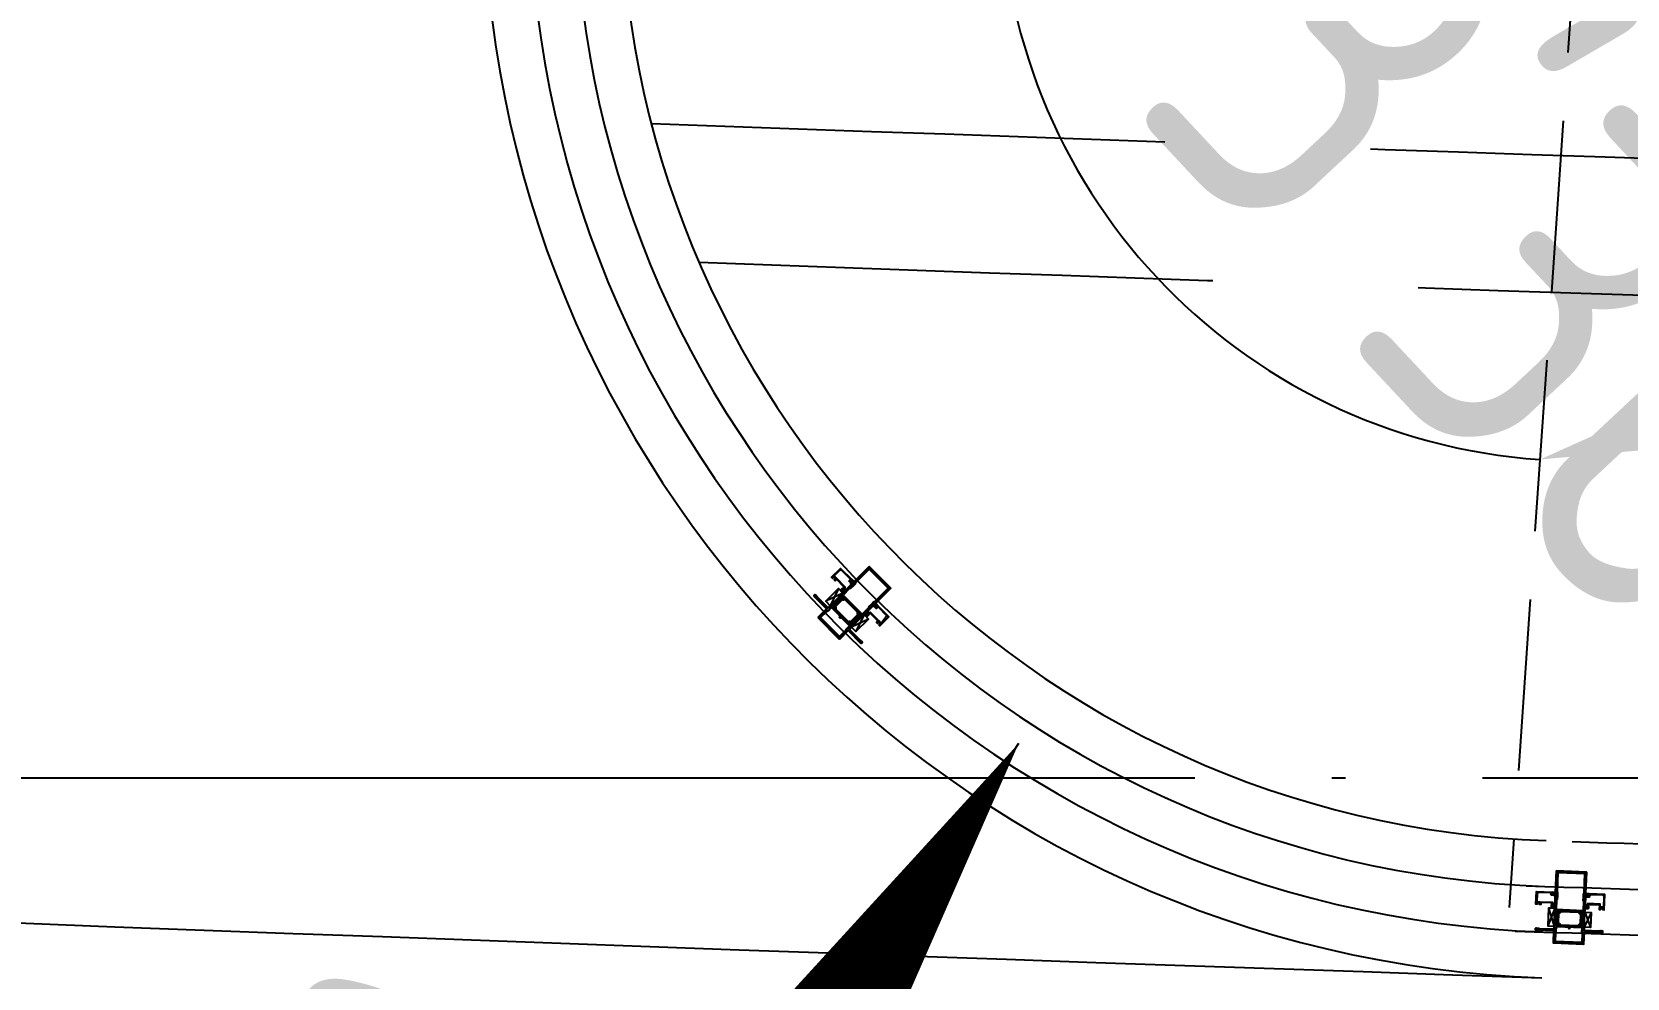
# Model space of a CAD drawing. Header units: inches. Extents: x 0 to 1813292486, y 0 to 3473589894.
# Drawn here: x 600578627 to 600580955, y 3473200926 to 3473202306 of the extents above; entities that cross this region are included whole.
import ezdxf

# ---------------------------------------------------------------- set-up
doc = ezdxf.new("R2010")
doc.units = ezdxf.units.IN
doc.header["$LTSCALE"] = 1000
doc.header["$MEASUREMENT"] = 0
for name, pattern in [('AX-MALL-DIM-P02$0$DASH', [0.35, 0.25, -0.1]), ('AX-MALL-GIRD-200$0$DOTE', [2.42, 2, -0.2, 0.02, -0.2]), ('AX-MALL-WALL-P02-QT$0$DASH', [0.35, 0.25, -0.1])]:
    doc.linetypes.add(name, pattern=pattern)
for name, color, linetype in [('A-Anno-Note', 241, 'Continuous'), ('AX-MALL-DIM-P02$0$A-Anno-Dims', 3, 'Continuous'), ('AX-MALL-DIM-P02$0$A-Detl-Patt', 8, 'Continuous'), ('AX-MALL-DIM-P02$0$A-Detl-Thin', 131, 'Continuous'), ('AX-MALL-GIRD-200$0$A-Grid', 222, 'AX-MALL-GIRD-200$0$DOTE'), ('AX-MALL-P02-200$0$A-Anno-Note', 241, 'Continuous'), ('AX-MALL-WALL-P02$0$A-Anno-Note', 241, 'Continuous'), ('AX-MALL-WALL-P02-QT$0$A-Anno-Note', 241, 'Continuous'), ('AX-MALL-WALL-P02-QT$0$A-Curt', 151, 'Continuous'), ('AX-MALL-WALL-P02-QT$0$A-Detl-Patt', 8, 'Continuous'), ('AX-MALL-WALL-P02-QT$0$A-Detl-Thin', 131, 'Continuous'), ('AX-MALL-WALL-P02-QT$0$A-Wind', 4, 'Continuous'), ('AX-MALL-WALL-P02-QT$0$GASKET', 2, 'Continuous'), ('AX-MALL-WALL-P02-QT$0$STSF', 2, 'Continuous'), ('AX-MALL-ZTKD-P02$0$A-Anno-Note', 241, 'Continuous')]:
    doc.layers.add(name, color=color, linetype=linetype)
doc.layers.add('AX-MALL-WALL-P02-QT$0$AM_SUPPR', color=6, linetype='Continuous', lineweight=30)
doc.styles.add('AX-MALL-DIM-P02$0$_TCH_DIM', font='gbenor.shx')
doc.styles.add('AX-MALL-DIM-P02$0$_TCH_DIM_T3', font='gbenor.shx')
doc.dimstyles.new('AX-MALL-DIM-P02$0$_TCH_ARCH&&180', dxfattribs={"dimtxt": 535.5, "dimasz": 270, "dimexe": 450, "dimexo": 450, "dimgap": 137.25, "dimtad": 1, "dimdec": 0, "dimzin": 0, "dimdsep": 46, "dimtxsty": 'AX-MALL-DIM-P02$0$_TCH_DIM_T3', "dimblk": 'AX-MALL-DIM-P02$0$_ArchTick', "dimcen": 0.09, "dimclrt": 7, "dimazin": 2, "dimtfac": 1, "dimtdec": 0, "dimtix": 1, "dimtmove": 2, "dimatfit": 3, "dimfxl": 500, "dimtolj": 1, "dimtzin": 0, "dimarcsym": 0})
doc.dimstyles.new('AX-MALL-DIM-P02$0$_TCH_ARROW&&180', dxfattribs={"dimtxt": 535.5, "dimasz": 540, "dimexe": 450, "dimexo": 450, "dimgap": 137.25, "dimtad": 1, "dimdec": 0, "dimzin": 0, "dimdsep": 46, "dimtxsty": 'AX-MALL-DIM-P02$0$_TCH_DIM_T3', "dimcen": 0.09, "dimclrt": 7, "dimaunit": 1, "dimadec": 3, "dimazin": 2, "dimtfac": 1, "dimtdec": 0, "dimtix": 1, "dimtmove": 2, "dimatfit": 3, "dimfxl": 500, "dimtolj": 1, "dimtzin": 0, "dimarcsym": 0})

# ---------------------------------------------------------------- blocks, each defined once
blk = doc.blocks.new('AX-MALL-GIRD-200')
at = {"layer": 'AX-MALL-GIRD-200$0$A-Grid'}
blk.add_line((600214611.2, 3473123083.7), (600572507.2, 3472989756.9), dxfattribs=at)
blk = doc.blocks.new('AX-MALL-WALL-P02-QT$0$tj')
at = {"layer": 'AX-MALL-WALL-P02-QT$0$A-Detl-Patt'}
h = blk.add_hatch(dxfattribs=at)
h.set_pattern_fill('STEEL', color=256, scale=100, angle=50.4318)
h.set_pattern_definition([(75, (-14278.2, 156289.83), (-153.340725, 41.08752), []), (75, (-14317.88, 156358.57), (-153.340725, 41.08752), [])])
edge = h.paths.add_edge_path()
edge.add_line((88101.3, 47666.6), (87883.9, 47459.8))
edge.add_line((87883.9, 47459.8), (91571.5, 43584.6))
edge.add_arc((262949.4, 558937.7), 543101.4, 251.605736, 260.028867)
edge.add_arc((172180.8, -2862.1), 27100, 64.71287, 96.9316, ccw=False)
edge.add_arc((262949, 558936.3), 543100, 261.615511, 271.725148)
edge.add_line((279299, 16082.5), (279299, 16382.7))
edge.add_arc((262949, 558936.3), 542800, 261.620204, 271.726101, ccw=False)
edge.add_arc((172180.8, -2862.1), 27400, 64.80632, 96.83816)
edge.add_arc((262949.4, 558937.7), 542801.4, 251.613639, 260.024173, ccw=False)
edge.add_line((91737.3, 43845.7), (88101.3, 47666.6))
blk.add_lwpolyline([(88103, 47737.3), (87813.2, 47461.6), (91543.9, 43541.1, 0.036779), (168908.9, 23989.2, -0.141654), (183742.1, 21592.7, 0.044166), (279349, 16034), (279349, 16434.2, -0.044144), (183859, 21979.8, 0.140545), (168919.8, 24393.5, -0.036705), (91764.9, 43889.2), (88103, 47737.3)], format="xyb", dxfattribs=at)
blk.add_lwpolyline([(88101.3, 47666.6), (87883.9, 47459.8), (91571.5, 43584.6, 0.036769), (168910.3, 24039.8, -0.141514), (183756.7, 21641.1, 0.04414), (279299, 16082.5), (279299, 16382.7, -0.044124), (183844.5, 21931.4, 0.140683), (168918.5, 24342.9, -0.036714), (91737.3, 43845.7)], format="xyb", close=True, dxfattribs=at)
blk = doc.blocks.new('AX-MALL-WALL-P02-QT$0$A$C40565891')
h = blk.add_hatch()
h.set_pattern_fill('NET', color=6, scale=0.5, angle=315)
h.set_pattern_definition([(225, (-8954763.8857, -14331520.9494), (-1.12253201513, 1.12253201513), []), (135, (-8954763.8857, -14331520.9494), (1.12253201513, 1.12253201513), [])])
edge = h.paths.add_edge_path()
edge.add_line((-2.9, -1), (-17.1, -1))
edge.add_arc((-17.1, -2), 1, 90, 120)
edge.add_line((-17.6, -1.1), (-19.3, -2.1))
edge.add_line((-19.3, -2.1), (-19.6, -2.1))
edge.add_arc((-19.6, -1.7), 0.4, 180, 270, ccw=False)
edge.add_line((-20, -1.7), (-20, 1.7))
edge.add_arc((-19.6, 1.7), 0.4, 90, 180, ccw=False)
edge.add_line((-19.6, 2.1), (-19.3, 2.1))
edge.add_line((-19.3, 2.1), (-17.6, 1.1))
edge.add_arc((-17.1, 2), 1, 240, 270)
edge.add_line((-17.1, 1), (-2.9, 1))
edge.add_arc((-2.9, 2), 1, 270, 300)
edge.add_line((-2.4, 1.1), (-0.7, 2.1))
edge.add_line((-0.7, 2.1), (-0.4, 2.1))
edge.add_arc((-0.4, 1.7), 0.4, 0, 90, ccw=False)
edge.add_line((0, 1.7), (0, -1.7))
edge.add_arc((-0.4, -1.7), 0.4, 270, 360, ccw=False)
edge.add_line((-0.4, -2.1), (-0.7, -2.1))
edge.add_line((-0.7, -2.1), (-2.4, -1.1))
edge.add_arc((-2.9, -2), 1, 60, 90)
at = {"layer": 'AX-MALL-WALL-P02-QT$0$STSF', "lineweight": 40}
blk.add_lwpolyline([(-2.9, -1), (-17.1, -1, 0.131652), (-17.6, -1.1), (-19.3, -2.1), (-19.6, -2.1, -0.414214), (-20, -1.7), (-20, 1.7, -0.414214), (-19.6, 2.1), (-19.3, 2.1), (-17.6, 1.1, 0.131652), (-17.1, 1), (-2.9, 1, 0.131652), (-2.4, 1.1), (-0.7, 2.1), (-0.4, 2.1, -0.414214), (0, 1.7), (0, -1.7, -0.414214), (-0.4, -2.1), (-0.7, -2.1), (-2.4, -1.1, 0.131652)], format="xyb", close=True, dxfattribs=at)
blk = doc.blocks.new('AX-MALL-WALL-P02-QT$0$A$C448B1DB9')
at = {"layer": 'AX-MALL-WALL-P02-QT$0$AM_SUPPR', "color": 3}
for points in [[(-12.5, 46.6), (12.5, 46.6, -0.266079), (13.3, 46.1), (14.2, 44.6, 0.266079), (15.1, 44.1), (16.4, 44.1, 0.57968), (16.5, 44.3), (15.5, 46), (15.5, 46.3, -0.414214), (15.8, 46.6), (19.2, 46.6, 0.196262), (19.4, 46.7, -0.664495), (20.2, 46.3), (20.2, 46.2), (19.9, 44.3, -0.310745), (19.7, 44.1), (19.5, 44.1, 0.57735), (19.5, 43.8), (19.8, 43.4, 0.176327), (20, 43.3), (22.7, 43.1, 0.548619), (22.9, 43.4), (22.3, 45, 0.315299), (22.1, 45.1), (21.9, 45.1, -0.414214), (21.7, 45.3), (21.7, 46.3, -0.414214), (22, 46.6), (22, 52.4), (27, 52.4), (27, 55.1), (25.9, 56.3, 0.668179), (25, 55.9), (25, 54.4), (22, 54.4), (22, 72.4), (25, 72.4), (25, 70.9, 0.668179), (25.9, 70.5), (27, 71.7), (27, 73.9), (22, 73.9), (22, 105.2), (-22, 105.2), (-22, 73.9), (-27, 73.9), (-27, 71.7), (-25.9, 70.5, 0.668179), (-25, 70.9), (-25, 72.4), (-22, 72.4), (-22, 54.4), (-25, 54.4), (-25, 55.9, 0.668179), (-25.9, 56.3), (-27, 55.1), (-27, 52.4), (-22, 52.4), (-22, 46.6, -0.414214), (-21.7, 46.3), (-21.7, 45.3, -0.414214), (-21.9, 45.1), (-22.1, 45.1, 0.315299), (-22.3, 45), (-22.9, 43.4, 0.548619), (-22.7, 43.1), (-20, 43.3, 0.176327), (-19.8, 43.4), (-19.5, 43.8, 0.57735), (-19.5, 44.1), (-19.7, 44.1, -0.310745), (-19.9, 44.3), (-20.2, 46.2), (-20.2, 46.3, -0.664495), (-19.4, 46.7, 0.196262), (-19.2, 46.6), (-15.8, 46.6, -0.414214), (-15.5, 46.3), (-15.5, 46), (-16.5, 44.3, 0.57968), (-16.4, 44.1), (-15.1, 44.1, 0.266079), (-14.2, 44.6), (-13.3, 46.1, -0.266079), (-12.5, 46.6), (-12.5, 46.6)], [(-12.5, 26.6), (-12.5, 26.6, -0.266079), (-13.3, 27.1), (-14.2, 28.6, 0.266079), (-15.1, 29.1), (-16.4, 29.1, 0.57968), (-16.5, 28.9), (-15.5, 27.2), (-15.5, 26.9, -0.414214), (-15.8, 26.6), (-19.2, 26.6, 0.196262), (-19.4, 26.5, -0.664495), (-20.2, 26.9), (-20.2, 27), (-19.9, 28.9, -0.310745), (-19.7, 29.1), (-19.5, 29.1, 0.57735), (-19.5, 29.4), (-19.8, 29.8, 0.176327), (-20, 29.9), (-22.7, 30.1, 0.548619), (-22.9, 29.8), (-22.3, 28.2, 0.315299), (-22.1, 28.1), (-21.9, 28.1, -0.414214), (-21.7, 27.9), (-21.7, 26.9, -0.414214), (-22, 26.6), (-22, 20), (-44, 20), (-44, 20.4), (-45, 20.1), (-45, 20.4), (-46, 20.1), (-46, 20.4), (-47, 20.1), (-47, 20.4), (-48, 20.1), (-48, 20.4), (-49, 20.4), (-49, 18), (-22, 18), (-22, 0), (22, 0), (22, 18), (49, 18), (49, 20.4), (48, 20.4), (48, 20.1), (47, 20.4), (47, 20.1), (46, 20.4), (46, 20.1), (45, 20.4), (45, 20.1), (44, 20.4), (44, 20), (22, 20), (22, 26.6, -0.414214), (21.7, 26.9), (21.7, 27.9, -0.414214), (21.9, 28.1), (22.1, 28.1, 0.315299), (22.3, 28.2), (22.9, 29.8, 0.548619), (22.7, 30.1), (20, 29.9, 0.176327), (19.8, 29.8), (19.5, 29.4, 0.57735), (19.5, 29.1), (19.7, 29.1, -0.310745), (19.9, 28.9), (20.2, 27), (20.2, 26.9, -0.664495), (19.4, 26.5, 0.196262), (19.2, 26.6), (15.8, 26.6, -0.414214), (15.5, 26.9), (15.5, 27.2), (16.5, 28.9, 0.57968), (16.4, 29.1), (15.1, 29.1, 0.266079), (14.2, 28.6), (13.3, 27.1, -0.266079), (12.5, 26.6), (-12.5, 26.6)]]:
    blk.add_lwpolyline(points, format="xyb", dxfattribs=at)
for points in [[(-19.8, 103), (-19.8, 103), (-19.8, 74.7), (-19, 73.7), (-19, 68.7), (-19, 63.7), (-20, 62.7), (-20, 48.8), (20, 48.8), (20, 62.7), (19, 63.7), (19, 68.7), (19, 73.7), (19.8, 74.7), (19.8, 103), (-19.8, 103)], [(-19, 24.4), (-19, 16.6), (-19.8, 15.6), (-19.8, 2.2), (-19.8, 2.2), (19.8, 2.2), (19.8, 15.6), (19, 16.6), (19, 24.4), (-19, 24.4)]]:
    blk.add_lwpolyline(points, dxfattribs=at)
at = {"color": 6, "ltscale": 10, "xscale": -1, "rotation": 90}
blk.add_blockref('AX-MALL-WALL-P02-QT$0$A$C40565891', (-17.7, 26.6), dxfattribs=at)
at = {"color": 6, "ltscale": 10, "rotation": 270}
blk.add_blockref('AX-MALL-WALL-P02-QT$0$A$C40565891', (17.7, 26.6), dxfattribs=at)
blk = doc.blocks.new('AX-MALL-WALL-P02-QT$0$A$C45704BEF')
at = {"color": 3, "ltscale": 10}
blk.add_lwpolyline([(18.8, -25), (17.5, -25), (17.5, -23), (15.5, -23), (15.5, -7), (18.5, -7), (18.5, -5.3, 0.414214), (18.2, -5), (17.8, -5, 0.414), (17.5, -5.3), (17.5, -5.7, -0.483847), (17.1, -6), (15.9, -5.7), (15.9, -1.3), (17.1, -1, -0.47418), (17.5, -1.3), (17.5, -1.7, 0.414), (17.8, -2), (18.2, -2, 0.414214), (18.5, -1.7), (18.5, 0), (0, 0), (0, -22.9), (1, -22.9), (1, -22.4), (3, -22.4, -0.414214), (3.5, -22.9), (3.5, -25), (2.9, -25.5, 0.498868), (2.9, -25.9), (5, -27.4, 0.819287), (5.5, -27), (4.5, -25.5), (4.5, -22.9, 0.414214), (3, -21.4), (1, -21.4), (1, -3.2, -0.414209), (3.2, -1), (14.5, -1), (14.5, -6), (14.5, -6), (14.5, -24), (16.5, -24), (16.5, -25), (16.5, -27.2, 0.658242), (17.3, -27.6), (19.1, -25.9, 0.682714), (18.8, -25)], format="xyb", dxfattribs=at)
blk = doc.blocks.new('AX-MALL-WALL-P02-QT$0$尺寸分格点')
at = {"ltscale": 10}
h = blk.add_hatch(color=1, dxfattribs=at)
h.dxf.hatch_style = 1
edge = h.paths.add_edge_path()
edge.add_line((0, -1.5), (0, 0))
edge.add_line((0, 0), (-1.5, 0))
edge.add_arc((0, 0), 1.5, 180, 270)
edge = h.paths.add_edge_path()
edge.add_line((0, 1.5), (0, 0))
edge.add_line((0, 0), (1.5, 0))
edge.add_arc((0, 0), 1.5, 0, 90)
for p, q in [((-2.5, 0), (2.5, 0)), ((0, -2.5), (0, 2.5))]:
    blk.add_line(p, q)
blk.add_circle((0, 0), 1.5)
blk = doc.blocks.new('AX-MALL-WALL-P02-QT$0$定位点')
blk.add_blockref('AX-MALL-WALL-P02-QT$0$尺寸分格点', (0, 0))
blk = doc.blocks.new('AX-MALL-WALL-P02-QT$0$A$C3D8E1D5A')
at = {"color": 3, "ltscale": 10}
blk.add_lwpolyline([(-25, -18.8), (-25, -17.5), (-23, -17.5), (-23, -15.5), (-7, -15.5), (-7, -22.5), (-5.3, -22.5, 0.414214), (-5, -22.2), (-5, -21.8, 0.414), (-5.3, -21.5), (-5.7, -21.5, -0.483847), (-6, -21.1), (-5.7, -19.9), (-1.3, -19.9), (-1, -21.1, -0.47418), (-1.3, -21.5), (-1.7, -21.5, 0.414), (-2, -21.8), (-2, -22.2, 0.414214), (-1.7, -22.5), (0, -22.5), (0, 0), (-22.9, 0), (-22.9, -1), (-22.4, -1), (-22.4, -3, -0.414214), (-22.9, -3.5), (-25, -3.5), (-25.5, -2.9, 0.498868), (-25.9, -2.9), (-27.4, -5, 0.819287), (-27, -5.5), (-25.5, -4.5), (-22.9, -4.5, 0.414214), (-21.4, -3), (-21.4, -1), (-3.2, -1, -0.414209), (-1, -3.2), (-1, -18.5), (-6, -18.5), (-6, -14.5), (-24, -14.5), (-24, -16.5), (-25, -16.5), (-27.2, -16.5, 0.658242), (-27.6, -17.3), (-25.9, -19.1, 0.682714), (-25, -18.8)], format="xyb", dxfattribs=at)
blk = doc.blocks.new('AX-MALL-WALL-P02-QT$0$A$C0CA959D2')
at = {"color": 6}
for p, q in [((-22, 27), (-31.3, 1)), ((-31.3, 27), (-22, 1)), ((22, 23), (31.3, 1)), ((31.3, 23), (22, 1))]:
    blk.add_line(p, q, dxfattribs=at)
for points in [[(-22, 27), (-31.3, 27), (-31.3, 1), (-22, 1)], [(22, 23), (31.3, 23), (31.3, 1), (22, 1)]]:
    blk.add_lwpolyline(points, close=True, dxfattribs=at)
at = {"color": 6, "ltscale": 10}
for name, p in [('AX-MALL-WALL-P02-QT$0$A$C448B1DB9', (0, -23.7)), ('AX-MALL-WALL-P02-QT$0$A$C3D8E1D5A', (49.9, 50.2))]:
    blk.add_blockref(name, p, dxfattribs=at)
at = {"color": 6, "ltscale": 10, "xscale": -0.9999999999999999, "rotation": 90}
blk.add_blockref('AX-MALL-WALL-P02-QT$0$A$C45704BEF', (-49.9, 50.2), dxfattribs=at)
at = {"layer": 'AX-MALL-WALL-P02-QT$0$GASKET', "extrusion": (0, 0, -1), "zscale": -1, "rotation": 270}
blk.add_blockref('AX-MALL-WALL-P02-QT$0$定位点', (0, 0), dxfattribs=at)
blk = doc.blocks.new('AX-MALL-WALL-P02-QT$0$A$C25E90160')
at = {"color": 6}
for p, q in [((-22, 27), (-31.3, 1)), ((-31.3, 27), (-22, 1)), ((22, 27), (31.3, 1)), ((31.3, 27), (22, 1))]:
    blk.add_line(p, q, dxfattribs=at)
for points in [[(-22, 27), (-31.3, 27), (-31.3, 1), (-22, 1)], [(22, 27), (31.3, 27), (31.3, 1), (22, 1)]]:
    blk.add_lwpolyline(points, close=True, dxfattribs=at)
at = {"color": 6, "ltscale": 10}
blk.add_blockref('AX-MALL-WALL-P02-QT$0$A$C448B1DB9', (0, -23.7), dxfattribs=at)
at = {"color": 6, "ltscale": 10, "xscale": -1, "rotation": 90}
blk.add_blockref('AX-MALL-WALL-P02-QT$0$A$C45704BEF', (-49.9, 50.2), dxfattribs=at)
at = {"color": 6, "ltscale": 10, "rotation": 270}
blk.add_blockref('AX-MALL-WALL-P02-QT$0$A$C45704BEF', (49.9, 50.2), dxfattribs=at)
at = {"layer": 'AX-MALL-WALL-P02-QT$0$GASKET', "extrusion": (0, 0, -1), "zscale": -1, "rotation": 270}
blk.add_blockref('AX-MALL-WALL-P02-QT$0$定位点', (0, 0), dxfattribs=at)
blk = doc.blocks.new('AX-MALL-WALL-P02-QT$0$mqst2')
at = {"color": 6, "ltscale": 10}
for name, p, rotation in [('AX-MALL-WALL-P02-QT$0$A$C25E90160', (366216.8, -45821), 314.8299347747143), ('AX-MALL-WALL-P02-QT$0$A$C0CA959D2', (367280.5, -46274, 0), 357.6492189545011)]:
    blk.add_blockref(name, p, dxfattribs=dict(at, rotation=rotation))
blk = doc.blocks.new('AX-MALL-WALL-P02-QT')
at = {"layer": 'AX-MALL-WALL-P02-QT$0$A-Curt'}
for centre, radius, start, end in [((600380746.6, 3473062588.9), 1600, 159.5682, 247.5798), ((600380746.6, 3473062588.9), 1533.3, 159.5682, 247.5545), ((600380746.6, 3473062588.9), 1466.7, 159.5682, 247.5864), ((600380746.6, 3473062588.9), 1400, 159.5682, 247.5659), ((600585646.2, 3473560476.3), 539801.1, 247.634826, 247.721069), ((600585646.2, 3473560476.3), 539867.8, 247.627935, 247.721069), ((600585646.2, 3473560476.3), 539934.4, 247.626448, 247.721069)]:
    blk.add_arc(centre, radius, start, end, dxfattribs=at)
at = {"layer": 'AX-MALL-WALL-P02-QT$0$A-Detl-Thin'}
blk.add_lwpolyline([(600364822.2, 3473067690.4, 0.007717), (600380136.3, 3473061109.8, 0.007717)], format="xyb", dxfattribs=at)
at = {"layer": 'AX-MALL-WALL-P02-QT$0$A-Detl-Thin', "linetype": 'AX-MALL-WALL-P02-QT$0$DASH', "ltscale": 3}
for points in [[(600379353.8, 3473062731.3, 0.003182), (600385705.8, 3473060146)], [(600379348.4, 3473062517.1, 0.003149), (600385635.9, 3473059958.5)]]:
    blk.add_lwpolyline(points, format="xyb", dxfattribs=at)
at = {"layer": 'AX-MALL-WALL-P02-QT$0$A-Anno-Note', "rotation": 339.5681613092181}
blk.add_blockref('AX-MALL-WALL-P02-QT$0$mqst2', (600052179.3, 3473232742.4), dxfattribs=at)
at = {"layer": 'AX-MALL-WALL-P02-QT$0$A-Detl-Thin', "rotation": 339.5681613091762}
blk.add_blockref('AX-MALL-WALL-P02-QT$0$tj', (600144118.7, 3473128496.3), dxfattribs=at)
at = {"layer": 'AX-MALL-WALL-P02-QT$0$A-Wind'}
blk.add_blockref('AX-MALL-GIRD-200', (0, 0), dxfattribs=at)
blk = doc.blocks.new('AX-MALL-WALL-P02')
at = {"layer": 'AX-MALL-WALL-P02$0$A-Anno-Note'}
blk.add_blockref('AX-MALL-WALL-P02-QT', (0, 0), dxfattribs=at)
blk = doc.blocks.new('AX-MALL-ZTKD-P02')
at = {"layer": 'AX-MALL-ZTKD-P02$0$A-Anno-Note'}
blk.add_blockref('AX-MALL-GIRD-200', (0, 0), dxfattribs=at)
blk = doc.blocks.new('*D1055')
at = {"layer": 'AX-MALL-DIM-P02$0$A-Anno-Dims', "color": 0, "lineweight": -2, "transparency": 16777216}
for start, end in [(85.0452, 122.3067), (159.5682, 245.6281), (282.8896, 320.1511)]:
    blk.add_arc((600380746.6, 3473062588.9), 845.2, start, end, dxfattribs=at)
at = {"layer": 'AX-MALL-DIM-P02$0$A-Anno-Dims', "color": 0, "transparency": 16777216}
for points in [[(600380364.8, 3473063246.5), (600380225, 3473063359.9), (600379954.6, 3473062883.9)], [(600380926.1, 3473061675.5), (600380944.1, 3473061854.6), (600380397.8, 3473061819.1)]]:
    blk.add_solid(points, dxfattribs=at)
at = {"layer": 'AX-MALL-DIM-P02$0$A-Anno-Dims', "color": 7, "transparency": 16777216, "insert": (600380340.2, 3473062419.8), "char_height": 535.5, "attachment_point": 5, "rotation": 292.5981, "style": 'AX-MALL-DIM-P02$0$_TCH_DIM_T3'}
blk.add_mtext('\\A1;86°3\'36"', dxfattribs=at)
blk = doc.blocks.new('AX-MALL-DIM-P02$0$_ArchTick')
at = {"color": 0, "linetype": 'ByBlock', "const_width": 0.4}
blk.add_lwpolyline([(-0.5, -0.5), (0.5, 0.5)], dxfattribs=at)
blk = doc.blocks.new('*D1056')
at = {"layer": 'AX-MALL-DIM-P02$0$A-Anno-Dims', "color": 0, "lineweight": -2, "transparency": 16777216}
for p, q in [((600382107.2, 3473063674.5), (600382201.4, 3473063927.5)), ((600381689.2, 3473063830.2), (600382528.9, 3473063517.4)), ((600381586.2, 3473062276.1), (600382107.2, 3473063674.5)), ((600381168.3, 3473062431.8), (600382007.9, 3473062119)), ((600381586.2, 3473062276.1), (600381492, 3473062023.1))]:
    blk.add_line(p, q, dxfattribs=at)
at = {"layer": 'AX-MALL-DIM-P02$0$A-Anno-Dims', "color": 0, "lineweight": -2, "transparency": 16777216, "xscale": 270, "yscale": 270, "zscale": 270}
for p, rotation in [((600382107.2, 3473063674.5), 249.5681613089384), ((600381586.2, 3473062276.1), 69.5681613089384)]:
    blk.add_blockref('AX-MALL-DIM-P02$0$_ArchTick', p, dxfattribs=dict(at, rotation=rotation))
at = {"layer": 'AX-MALL-DIM-P02$0$A-Anno-Dims', "color": 7, "transparency": 16777216, "insert": (600381467.2, 3473063116.7), "char_height": 535.5, "attachment_point": 5, "rotation": 69.5682, "style": 'AX-MALL-DIM-P02$0$_TCH_DIM_T3'}
blk.add_mtext('\\A1;1492', dxfattribs=at)
blk = doc.blocks.new('AX-MALL-DIM-P02')
at = {"layer": 'AX-MALL-DIM-P02$0$A-Anno-Dims'}
blk.add_lwpolyline([(600379106.6, 3473061375.6, 178.2, 0, 0), (600379540.7, 3473061696.8, 0, 0, 0)], format="xyseb", dxfattribs=at)
blk.add_lwpolyline([(600377974.6, 3473060538.1), (600379251.3, 3473061482.7), (600379540.7, 3473061696.8)], dxfattribs=at)
at = {"layer": 'AX-MALL-DIM-P02$0$A-Detl-Patt', "linetype": 'AX-MALL-DIM-P02$0$DASH'}
blk.add_line((600380746.6, 3473062588.9), (600380127.6, 3473061222.6), dxfattribs=at)
at = {"layer": 'AX-MALL-DIM-P02$0$A-Detl-Thin'}
blk.add_blockref('AX-MALL-ZTKD-P02', (0, 0), dxfattribs=at)
at = {"layer": 'AX-MALL-DIM-P02$0$A-Anno-Dims', "color": 7, "style": 'AX-MALL-DIM-P02$0$_TCH_DIM', "width": 0.7}
blk.add_text('R1500', height=535.5, rotation=36.495, dxfattribs=at).set_placement((600377965.3, 3473060702))
at = {"layer": 'AX-MALL-DIM-P02$0$A-Anno-Dims'}
dim = blk.add_aligned_dim(p1=(600380746.6, 3473062588.9), p2=(600381267.5, 3473063987.3), distance=-896, dimstyle='AX-MALL-DIM-P02$0$_TCH_ARCH&&180', dxfattribs=at)
dim.commit()
dim.dimension.update_dxf_attribs({"geometry": '*D1056', "text_midpoint": (600381467.2, 3473063116.7)})
dim = blk.add_angular_dim_3p(base=(600379910.1721, 3473062467.5486), center=(600380746.571, 3473062588.8923), p1=(600379954.5861, 3473062883.9299), p2=(600380397.8111, 3473061819.0521), dimstyle='AX-MALL-DIM-P02$0$_TCH_ARROW&&180', override={"dimgap": 0}, dxfattribs=at)
dim.commit()
dim.dimension.update_dxf_attribs({"geometry": '*D1055', "text_midpoint": (600380340.2097, 3473062419.7559), "dimtype": 133, "text_rotation": 292.5981})
blk = doc.blocks.new('AX-MALL-P02-200')
at = {"layer": 'AX-MALL-P02-200$0$A-Anno-Note'}
blk.add_blockref('AX-MALL-WALL-P02', (0, 0), dxfattribs=at)
blk.add_blockref('AX-MALL-DIM-P02', (0, 0), dxfattribs=at)

msp = doc.modelspace()

# ---------------------------------------------------------------- block references
at = {"layer": 'A-Anno-Note', "rotation": 20.43183869077545}
msp.add_blockref('AX-MALL-P02-200', (1250392458.5, 9048125.7), dxfattribs=at)

doc.saveas('drawing.dxf')
